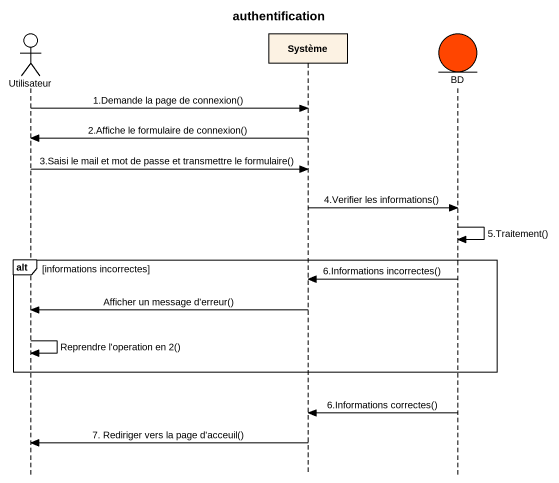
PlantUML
@startuml
title authentification
hide footbox
actor Utilisateur
participant Système
entity BD #FF4500

Utilisateur -> Système : 1.Demande la page de connexion()
Système -> Utilisateur : 2.Affiche le formulaire de connexion()
Utilisateur -> Système : 3.Saisi le mail et mot de passe et transmettre le formulaire()
Système -> BD : 4.Verifier les informations()
BD -> BD : 5.Traitement()
alt informations incorrectes
  BD -> Système : 6.Informations incorrectes()
  Système -> Utilisateur : Afficher un message d'erreur()
  Utilisateur -> Utilisateur : Reprendre l'operation en 2()
end
BD -> Système : 6.Informations correctes()
Système -> Utilisateur : 7. Rediriger vers la page d'acceuil()
@enduml
